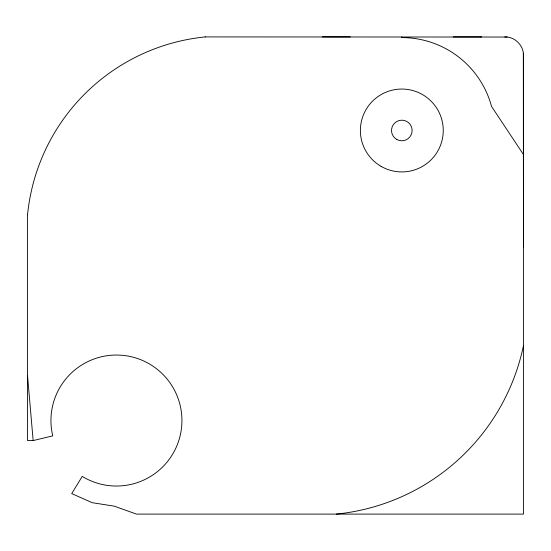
<?xml version="1.0" encoding="UTF-8"?>
<svg xmlns="http://www.w3.org/2000/svg" width="551" height="551" viewBox="0 0 551 551"><rect width="100%" height="100%" fill="white"/><g stroke="black" fill="none" stroke-linecap="round" stroke-linejoin="round"><path stroke-width="0.83" d="M27.55 214.491L27.55 440.58L33.156 440.58L52.758 435.862A65.493 65.493 0 0 1 118.114 355.064A65.493 65.493 0 0 1 179.247 439.106A65.493 65.493 0 0 1 82.244 476.401L71.72 493.593L92.155 502.677L114.243 506.162L136.476 514.104L523.45 514.104L523.45 55.63C523.843 45.568 514.799 36.524 504.737 36.917M480.865 36.903L481.347 36.903L453.273 36.896M205.124 36.917L507.195 37.041M322.28 36.896L350.353 36.903M523.45 154.528L491.54 106.439A92.892 92.892 0 0 0 401.817 37.592L401.817 36.917M27.55 375.823L33.156 440.58M523.326 53.172L523.45 247.44M523.45 345.684A213.03 213.03 0 0 1 336.317 514.104M27.55 214.69A198.381 198.381 0 0 1 205.323 36.917M381.099 166.368A41.435 41.435 0 0 0 443.252 130.484A41.435 41.435 0 0 0 381.099 94.6A41.435 41.435 0 0 0 381.099 166.368M396.665 139.396A10.29 10.29 0 0 0 412.107 130.484A10.29 10.29 0 0 0 396.665 121.571A10.29 10.29 0 0 0 396.665 139.396"/></g></svg>
